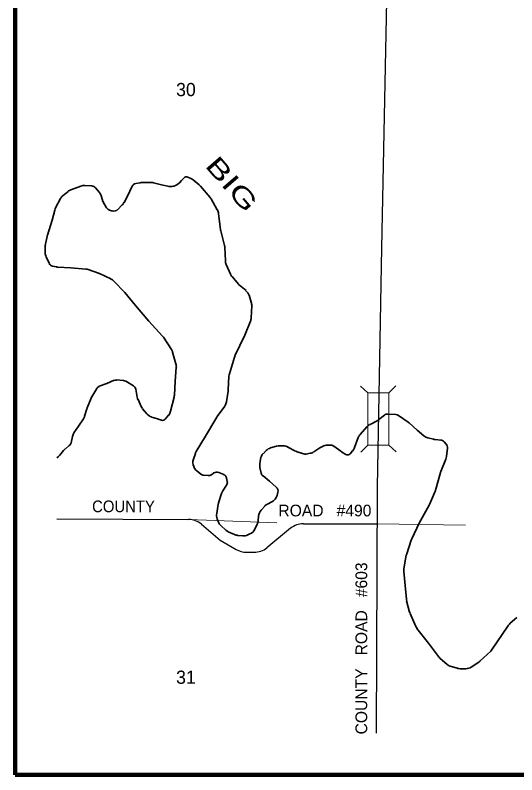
# Model space of a CAD drawing. Extents: x 291.5 to 296, y 2656.25 to 2660.19.
# Drawn here: x 291.497 to 292.065, y 2656.309 to 2657.17 of the extents above; entities that cross this region are included whole.
import ezdxf
from ezdxf.enums import TextEntityAlignment as Align

# ---------------------------------------------------------------- set-up
doc = ezdxf.new("R2010")
doc.units = 0
doc.header["$LTSCALE"] = 0.0061
doc.linetypes.add('MEDIUM_DASHED', pattern=[4.5, 3, -1.5])
for name, color, linetype, lineweight in [('14', 7, 'Continuous', 25), ('15', 7, 'MEDIUM_DASHED', 13), ('21', 7, 'Continuous', 25), ('25', 7, 'Continuous', 35), ('48', 7, 'Continuous', 106), ('49', 7, 'Continuous', 13)]:
    doc.layers.add(name, color=color, linetype=linetype, lineweight=lineweight)
doc.layers.add('29', color=7, linetype='Continuous')
doc.layers.add('45', color=7, linetype='Continuous')

msp = doc.modelspace()

# ---------------------------------------------------------------- linework, layer by layer
at = {"layer": '14'}
for p, q in [((291.544318, 2656.599053), (291.693561, 2656.598295)), ((291.707955, 2656.592992), (291.729356, 2656.575)), ((291.809091, 2656.588447), (291.782197, 2656.566288)), ((291.823485, 2656.593561), (291.907197, 2656.593561)), ((291.729356, 2656.575), (291.747348, 2656.564394)), ((291.759091, 2656.561174), (291.767803, 2656.561174))]:
    msp.add_line(p, q, dxfattribs=at)
msp.add_lwpolyline([(291.906439, 2656.356061), (291.907386, 2656.635227), (291.912311, 2656.906439), (291.917992, 2657.186553), (291.922159, 2657.408144), (291.926326, 2657.633712), (291.929545, 2657.918182), (291.932197, 2658.171212), (291.935417, 2658.405871), (291.937879, 2658.712689), (291.941856, 2658.956439), (291.943561, 2659.186364), (291.947538, 2659.476705), (291.949242, 2659.664962), (291.953598, 2659.93428), (291.955114, 2660.143939)], dxfattribs=at)
for centre, start, end in [((291.693413, 2656.575576), 50.07079, 89.72954), ((291.823486, 2656.570781), 90, 129.34822), ((291.759017, 2656.583893), 239.19679, 270), ((291.767787, 2656.583893), 270, 309.34822)]:
    msp.add_arc(centre, 0.022727, start, end, dxfattribs=at)
at = {"layer": '15'}
for p, q in [((291.693561, 2656.598295), (291.823485, 2656.593561)), ((291.907197, 2656.593561), (292.917045, 2656.57822))]:
    msp.add_line(p, q, dxfattribs=at)
at = {"layer": '21'}
for p, q in [((291.888258, 2656.749621), (291.896402, 2656.741856)), ((291.92822, 2656.75), (291.920455, 2656.741856)), ((291.896402, 2656.682765), (291.888636, 2656.674621)), ((291.920455, 2656.682765), (291.928598, 2656.675))]:
    msp.add_line(p, q, dxfattribs=at)
at = {"layer": '21', "lineweight": 13}
msp.add_lwpolyline([(291.920455, 2656.682765), (291.920455, 2656.741856), (291.896402, 2656.741856), (291.896402, 2656.682765)], close=True, dxfattribs=at)
at = {"layer": '25'}
for p, q in [((291.696023, 2656.985227), (291.692614, 2656.986742)), ((291.705492, 2656.97803), (291.698674, 2656.983523)), ((291.571212, 2656.976515), (291.560038, 2656.972348)), ((291.583902, 2656.976705), (291.575947, 2656.977083)), ((291.638447, 2656.980303), (291.633523, 2656.979356)), ((291.651136, 2656.980492), (291.64053, 2656.980492)), ((291.676705, 2656.976515), (291.675, 2656.976136)), ((291.717803, 2656.963636), (291.707008, 2656.976515)), ((291.556818, 2656.970455), (291.551136, 2656.965909)), ((291.592424, 2656.969318), (291.588068, 2656.974621)), ((291.548295, 2656.962311), (291.542803, 2656.951894)), ((291.596402, 2656.959091), (291.594318, 2656.96572)), ((291.725947, 2656.949621), (291.718939, 2656.961932)), ((291.600568, 2656.951894), (291.597538, 2656.957008)), ((291.607386, 2656.948295), (291.603977, 2656.949242)), ((291.618182, 2656.955303), (291.612879, 2656.949811)), ((291.729545, 2656.927462), (291.727462, 2656.945265)), ((291.734091, 2656.90928), (291.729924, 2656.925758)), ((291.533144, 2656.919508), (291.531061, 2656.909091)), ((291.530871, 2656.907008), (291.530871, 2656.900947)), ((291.735227, 2656.891667), (291.73447, 2656.906818)), ((291.532008, 2656.896212), (291.535417, 2656.889015)), ((291.539394, 2656.885795), (291.54375, 2656.884848)), ((291.579735, 2656.881818), (291.591477, 2656.877652)), ((291.741098, 2656.876515), (291.736174, 2656.8875)), ((291.592614, 2656.877273), (291.605492, 2656.871212)), ((291.75, 2656.865341), (291.742803, 2656.873864)), ((291.758523, 2656.857955), (291.751326, 2656.864015)), ((291.764394, 2656.844697), (291.761932, 2656.852652)), ((291.764394, 2656.827083), (291.764962, 2656.840909)), ((291.664962, 2656.805114), (291.674053, 2656.791098)), ((291.675379, 2656.788068), (291.679167, 2656.774811)), ((291.739773, 2656.763636), (291.745455, 2656.782576)), ((291.738447, 2656.745265), (291.739205, 2656.760795)), ((291.619697, 2656.756061), (291.611932, 2656.756629)), ((291.630871, 2656.75), (291.622159, 2656.755114)), ((291.589394, 2656.74697), (291.583712, 2656.737311)), ((291.635227, 2656.737121), (291.633523, 2656.746212)), ((291.736553, 2656.732008), (291.738447, 2656.743939)), ((291.582955, 2656.735795), (291.578598, 2656.725)), ((291.639773, 2656.726705), (291.636174, 2656.73447)), ((291.677083, 2656.737121), (291.673106, 2656.721402)), ((291.725947, 2656.715152), (291.73447, 2656.727083)), ((291.57822, 2656.724053), (291.575568, 2656.71553)), ((291.646212, 2656.718182), (291.641288, 2656.724053)), ((291.670833, 2656.716856), (291.667045, 2656.712121)), ((291.909091, 2656.711742), (291.915341, 2656.716667)), ((291.919318, 2656.717992), (291.928409, 2656.717424)), ((291.93125, 2656.716477), (291.942235, 2656.708902)), ((291.658523, 2656.7125), (291.651515, 2656.714583)), ((291.662689, 2656.710985), (291.659091, 2656.712311)), ((291.899053, 2656.70625), (291.907008, 2656.710227)), ((291.887879, 2656.694697), (291.895455, 2656.703598)), ((291.561742, 2656.692614), (291.560227, 2656.685417)), ((291.881629, 2656.679924), (291.885795, 2656.691288)), ((291.964583, 2656.690909), (291.970833, 2656.689394)), ((291.558144, 2656.682197), (291.553788, 2656.678598)), ((291.796402, 2656.681818), (291.800758, 2656.681818)), ((291.850947, 2656.682765), (291.854735, 2656.682765)), ((291.972727, 2656.689015), (291.979167, 2656.688447)), ((291.982955, 2656.686553), (291.985417, 2656.683712)), ((291.551705, 2656.676705), (291.547727, 2656.671402)), ((291.698864, 2656.666667), (291.701136, 2656.673295)), ((291.77822, 2656.673295), (291.781439, 2656.676515)), ((291.786364, 2656.679545), (291.793182, 2656.681439)), ((291.806061, 2656.680492), (291.814773, 2656.675947)), ((291.816667, 2656.675189), (291.822538, 2656.673106)), ((291.82822, 2656.672727), (291.83125, 2656.673485)), ((291.858144, 2656.681629), (291.865909, 2656.675758)), ((291.866856, 2656.675189), (291.87178, 2656.672159)), ((291.876515, 2656.672917), (291.879356, 2656.676326)), ((291.986742, 2656.679356), (291.985606, 2656.669697)), ((291.546023, 2656.669697), (291.544318, 2656.668182)), ((291.774053, 2656.661364), (291.775, 2656.666856)), ((291.984848, 2656.666856), (291.979167, 2656.652652)), ((291.699621, 2656.657765), (291.699242, 2656.658523)), ((291.775758, 2656.650758), (291.774242, 2656.657197)), ((291.707386, 2656.649811), (291.702841, 2656.653598)), ((291.71553, 2656.648106), (291.710417, 2656.648674)), ((291.722159, 2656.651136), (291.719318, 2656.649053)), ((291.733333, 2656.649242), (291.727652, 2656.651705)), ((291.978788, 2656.651515), (291.973485, 2656.632765)), ((291.737311, 2656.641477), (291.736553, 2656.645076)), ((291.732197, 2656.630871), (291.736364, 2656.637311)), ((291.973106, 2656.63125), (291.966288, 2656.61553)), ((291.727462, 2656.617424), (291.730682, 2656.627841)), ((291.79375, 2656.625568), (291.794697, 2656.629356)), ((291.725379, 2656.605114), (291.727083, 2656.615909)), ((291.775758, 2656.609091), (291.779735, 2656.613447)), ((291.782955, 2656.615909), (291.787689, 2656.618371)), ((291.725758, 2656.599242), (291.727083, 2656.596023)), ((291.772348, 2656.597159), (291.772727, 2656.602273)), ((291.730114, 2656.591477), (291.735606, 2656.586364)), ((291.768371, 2656.587311), (291.771212, 2656.592992)), ((291.738447, 2656.58447), (291.745455, 2656.58125)), ((291.749242, 2656.580303), (291.754924, 2656.579924)), ((291.760417, 2656.580871), (291.762879, 2656.582008)), ((291.945833, 2656.575), (291.94072, 2656.55947)), ((291.940152, 2656.557955), (291.9375, 2656.542424)), ((291.94053, 2656.50625), (291.943939, 2656.493371)), ((291.944508, 2656.491856), (291.950947, 2656.477083)), ((292.057955, 2656.480682), (292.065341, 2656.487121)), ((291.97822, 2656.441098), (291.986553, 2656.433902)), ((292.023674, 2656.437689), (292.035795, 2656.449053)), ((292.013826, 2656.430871), (292.022348, 2656.436553)), ((291.990909, 2656.431629), (291.998106, 2656.429545)), ((292.001326, 2656.428977), (292.007576, 2656.428977))]:
    msp.add_line(p, q, dxfattribs=at)
for points in [[(291.688447, 2656.985985), (291.685417, 2656.982955), (291.683144, 2656.980303)], [(291.629356, 2656.976326), (291.624242, 2656.965152), (291.620265, 2656.957765)], [(291.670076, 2656.976326), (291.662879, 2656.97803), (291.653598, 2656.980303)], [(291.541856, 2656.949432), (291.539015, 2656.937879), (291.533523, 2656.920833)], [(291.545455, 2656.884659), (291.559848, 2656.883902), (291.576894, 2656.882386)], [(291.608712, 2656.86875), (291.621023, 2656.855682), (291.633144, 2656.841288), (291.648295, 2656.823485), (291.663826, 2656.806439)], [(291.746023, 2656.783902), (291.757008, 2656.807386), (291.763447, 2656.823295)], [(291.679545, 2656.770644), (291.67822, 2656.755114), (291.677462, 2656.739205)], [(291.60928, 2656.75625), (291.600947, 2656.752652), (291.592235, 2656.749432)], [(291.574242, 2656.712689), (291.56875, 2656.704356), (291.563447, 2656.696591)], [(291.702083, 2656.675568), (291.712689, 2656.692992), (291.725379, 2656.714394)], [(291.943371, 2656.707955), (291.952462, 2656.699621), (291.960038, 2656.693182)], [(291.835227, 2656.675), (291.842235, 2656.679545), (291.845265, 2656.68125)], [(291.792803, 2656.635038), (291.785038, 2656.641667), (291.777841, 2656.647727)], [(291.965909, 2656.614583), (291.954924, 2656.594129), (291.946402, 2656.576326)], [(291.937311, 2656.539394), (291.938826, 2656.523295), (291.940341, 2656.508144)], [(292.0375, 2656.451136), (292.047917, 2656.466856), (292.056061, 2656.478598)], [(291.952273, 2656.474621), (291.965152, 2656.457955), (291.976515, 2656.442992)]]:
    msp.add_lwpolyline(points, dxfattribs=at)
for centre, radius, start, end in [((291.691046, 2656.98326), 0.003788, 66.02079, 135.0226), ((291.691432, 2656.974797), 0.011364, 50.6885, 66.02077), ((291.575231, 2656.96582), 0.011364, 86.42084, 110.2395), ((291.583591, 2656.97099), 0.005682, 39.26729, 86.42085), ((291.634567, 2656.973855), 0.005682, 100.31279, 154.81624), ((291.640546, 2656.969168), 0.011364, 90, 100.31281), ((291.651098, 2656.969168), 0.011364, 76.99549, 90), ((291.672784, 2656.987345), 0.011364, 255.95314, 281.31865), ((291.674474, 2656.987684), 0.011364, 281.31863, 319.42095), ((291.698259, 2656.969206), 0.011364, 39.78339, 50.68851), ((291.563984, 2656.961673), 0.011364, 110.2395, 129.31154), ((291.583541, 2656.962075), 0.011364, 18.42143, 39.26728), ((291.558385, 2656.957088), 0.011364, 129.31152, 152.12136), ((291.607267, 2656.962761), 0.011364, 198.42144, 210.94388), ((291.610212, 2656.963251), 0.011364, 315.02252, 331.40851), ((291.709014, 2656.95629), 0.011364, 30.04902, 39.7834), ((291.552861, 2656.946647), 0.011364, 152.12137, 165.97436), ((291.605406, 2656.954815), 0.005682, 210.94387, 254.73341), ((291.60887, 2656.95387), 0.005682, 254.7334, 315.02254), ((291.716197, 2656.943873), 0.011364, 6.57681, 30.04902), ((291.740827, 2656.928679), 0.011364, 186.57681, 194.60987), ((291.544341, 2656.9173), 0.011364, 162.36291, 168.69872), ((291.542271, 2656.906942), 0.011364, 168.69873, 180), ((291.723156, 2656.906367), 0.011364, 2.4876, 14.60986), ((291.542271, 2656.900923), 0.011364, 180, 204.99963), ((291.540473, 2656.891333), 0.005682, 204.99963, 258.6814), ((291.746521, 2656.892191), 0.011364, 182.48759, 203.94574), ((291.546006, 2656.89602), 0.011364, 258.68139, 266.98483), ((291.575952, 2656.871105), 0.011364, 70.54581, 85.02637), ((291.587715, 2656.86695), 0.011364, 64.63638, 70.54581), ((291.751424, 2656.88115), 0.011364, 203.94574, 220.21414), ((291.600541, 2656.86087), 0.011364, 43.34092, 64.63637), ((291.758614, 2656.872646), 0.011364, 220.21414, 229.7414), ((291.751144, 2656.849191), 0.011364, 17.34119, 49.74139), ((291.753587, 2656.841366), 0.011364, 357.39948, 17.3412), ((291.752962, 2656.827612), 0.011364, 337.76678, 357.39948), ((291.655432, 2656.798848), 0.011364, 33.00326, 42.25124), ((291.664462, 2656.784945), 0.011364, 15.93348, 33.00326), ((291.756351, 2656.779173), 0.011364, 155.00037, 162.90995), ((291.668239, 2656.771714), 0.011364, 354.80963, 15.93349), ((291.75057, 2656.76037), 0.011364, 162.90996, 177.39948), ((291.611483, 2656.750923), 0.005682, 85.59786, 112.63589), ((291.619242, 2656.750325), 0.005682, 59.01634, 85.59786), ((291.59431, 2656.744041), 0.005682, 111.0526, 149.05616), ((291.62797, 2656.745084), 0.005682, 10.61149, 59.01633), ((291.727156, 2656.745762), 0.011364, 351.03432, 357.39949), ((291.593417, 2656.731501), 0.011364, 149.05615, 158.21412), ((291.646408, 2656.739236), 0.011364, 190.61148, 204.75796), ((291.666037, 2656.739837), 0.011364, 345.97437, 357.27583), ((291.5891, 2656.720701), 0.011364, 158.21413, 162.90993), ((291.650017, 2656.73141), 0.011364, 204.75796, 219.78341), ((291.725264, 2656.733767), 0.011364, 324.18374, 351.03431), ((291.654942, 2656.725495), 0.011364, 219.78341, 252.88459), ((291.662099, 2656.724072), 0.011364, 320.73267, 345.97437), ((291.918924, 2656.712303), 0.005682, 86.42084, 129.31152), ((291.927999, 2656.711735), 0.005682, 55.47043, 86.42083), ((291.564782, 2656.71894), 0.011364, 326.33076, 342.90994), ((291.655158, 2656.701648), 0.011364, 69.42911, 72.88458), ((291.664053, 2656.714493), 0.003788, 249.42912, 320.73268), ((291.735123, 2656.708591), 0.011364, 144.18374, 149.36911), ((291.901982, 2656.720462), 0.011364, 296.5831, 309.31152), ((291.9357, 2656.69954), 0.011364, 47.46708, 55.47044), ((291.904046, 2656.69608), 0.011364, 116.58309, 139.10795), ((291.572943, 2656.690197), 0.011364, 146.33074, 167.91446), ((291.896426, 2656.687281), 0.011364, 139.10795, 159.78975), ((291.967386, 2656.701935), 0.011364, 230.17225, 255.95316), ((291.554748, 2656.686634), 0.005682, 307.89686, 347.91447), ((291.796353, 2656.670516), 0.011364, 90, 105.95735), ((291.800767, 2656.670516), 0.011364, 61.90877, 90), ((291.85088, 2656.671322), 0.011364, 90, 119.76432), ((291.854815, 2656.677003), 0.005682, 53.10845, 90), ((291.973623, 2656.700374), 0.011364, 255.95317, 265.23261), ((291.97865, 2656.68285), 0.005682, 41.1636, 85.23262), ((291.981109, 2656.680039), 0.005682, 353.29539, 41.16358), ((291.560731, 2656.66969), 0.011364, 127.89686, 142.14686), ((291.711846, 2656.669756), 0.011364, 148.69134, 161.57857), ((291.786166, 2656.665254), 0.011364, 135.02253, 171.87622), ((291.789453, 2656.668543), 0.011364, 105.95734, 135.02253), ((291.820184, 2656.685915), 0.011364, 241.90876, 251.55153), ((291.829065, 2656.684554), 0.011364, 281.31859, 302.49162), ((291.872717, 2656.684879), 0.011364, 233.10844, 239.01636), ((291.870924, 2656.683795), 0.011364, 318.38887, 339.78976), ((291.538751, 2656.678446), 0.011364, 310.25862, 322.14686), ((291.709621, 2656.663074), 0.011364, 161.57858, 203.94576), ((291.826064, 2656.683953), 0.011364, 251.55152, 281.31861), ((291.873665, 2656.675473), 0.003788, 239.01636, 318.38887), ((291.974327, 2656.671013), 0.011364, 338.21415, 353.29538), ((291.709928, 2656.662381), 0.011364, 203.9458, 231.31819), ((291.785391, 2656.659825), 0.011364, 171.87624, 192.98471), ((291.710928, 2656.654302), 0.005682, 231.31818, 264.80149), ((291.716077, 2656.653834), 0.005682, 264.80149, 303.71089), ((291.725393, 2656.646389), 0.005682, 66.78509, 123.7109), ((291.731021, 2656.643975), 0.005682, 10.29692, 66.7851), ((291.781356, 2656.652035), 0.005682, 192.98471, 230.6885), ((291.989779, 2656.648438), 0.011364, 158.21415, 164.36945), ((291.731675, 2656.640378), 0.005682, 326.33074, 10.29693), ((291.7416, 2656.624531), 0.011364, 146.33074, 162.65881), ((291.789148, 2656.630752), 0.005682, 345.0798, 49.7414), ((291.962628, 2656.635743), 0.011364, 336.81772, 344.36945), ((291.782684, 2656.628558), 0.011364, 296.58307, 345.07981), ((291.738296, 2656.613952), 0.011364, 162.65882, 170.54499), ((291.788067, 2656.605838), 0.011364, 116.58308, 137.74878), ((291.955881, 2656.619989), 0.011364, 331.71807, 336.81773), ((291.7365, 2656.603167), 0.011364, 170.54497, 199.89699), ((291.784092, 2656.601463), 0.011364, 137.74878, 175.9176), ((291.737711, 2656.599823), 0.011364, 199.89697, 227.70386), ((291.761059, 2656.597981), 0.011364, 333.45297, 355.91758), ((291.758234, 2656.592326), 0.011364, 294.46097, 333.45298), ((291.743186, 2656.594841), 0.011364, 227.70385, 245.2077), ((291.750202, 2656.591601), 0.011364, 245.20769, 265.59783), ((291.755708, 2656.591177), 0.011364, 265.59784, 294.46096), ((291.956572, 2656.571335), 0.011364, 154.45758, 161.57858), ((291.951419, 2656.555863), 0.011364, 161.57859, 169.70309), ((291.948621, 2656.540463), 0.011364, 169.70309, 185.19037), ((291.9516, 2656.509187), 0.011364, 185.70613, 194.8147), ((291.954989, 2656.496371), 0.011364, 194.81469, 203.18227), ((291.961334, 2656.481555), 0.011364, 203.18227, 217.67242), ((292.065378, 2656.472121), 0.011364, 130.62359, 145.51252), ((292.028001, 2656.457369), 0.011364, 313.2868, 326.33075), ((291.985548, 2656.449749), 0.011364, 216.84826, 229.37641), ((291.993979, 2656.442517), 0.011364, 229.3764, 254.04269), ((292.015963, 2656.44603), 0.011364, 303.71087, 313.28681), ((292.001322, 2656.440417), 0.011364, 254.0427, 270), ((292.00755, 2656.440417), 0.011364, 270, 303.71088)]:
    msp.add_arc(centre, radius, start, end, dxfattribs=at)
at = {"layer": '48'}
msp.add_lwpolyline([(291.49697, 2656.308712), (291.49697, 2660.191288), (295.379545, 2660.191288), (295.379545, 2656.308712)], close=True, dxfattribs=at)

# ---------------------------------------------------------------- texts
at = {"layer": '29', "width": 1.5}
msp.add_text('BIG', height=0.02083, rotation=310.912, dxfattribs=at).set_placement((291.734749, 2656.972068), align=Align.CENTER)
at = {"layer": '45'}
for s, p in [('30', (291.690436, 2657.078598)), ('31', (291.690436, 2656.411932))]:
    msp.add_text(s, height=0.01496, dxfattribs=at).set_placement(p, align=Align.CENTER)
at = {"layer": '49', "width": 0.95}
msp.add_text('COUNTY   ', height=0.01326, dxfattribs=at).set_placement((291.626705, 2656.606629), align=Align.CENTER)
at = {"layer": '49'}
msp.add_text('   ROAD   #490', height=0.01326, dxfattribs=at).set_placement((291.84053, 2656.601894), align=Align.CENTER)
msp.add_text('COUNTY   ROAD   #603', height=0.01326, rotation=90, dxfattribs=at).set_placement((291.895833, 2656.452083), align=Align.CENTER)

doc.saveas('drawing.dxf')
